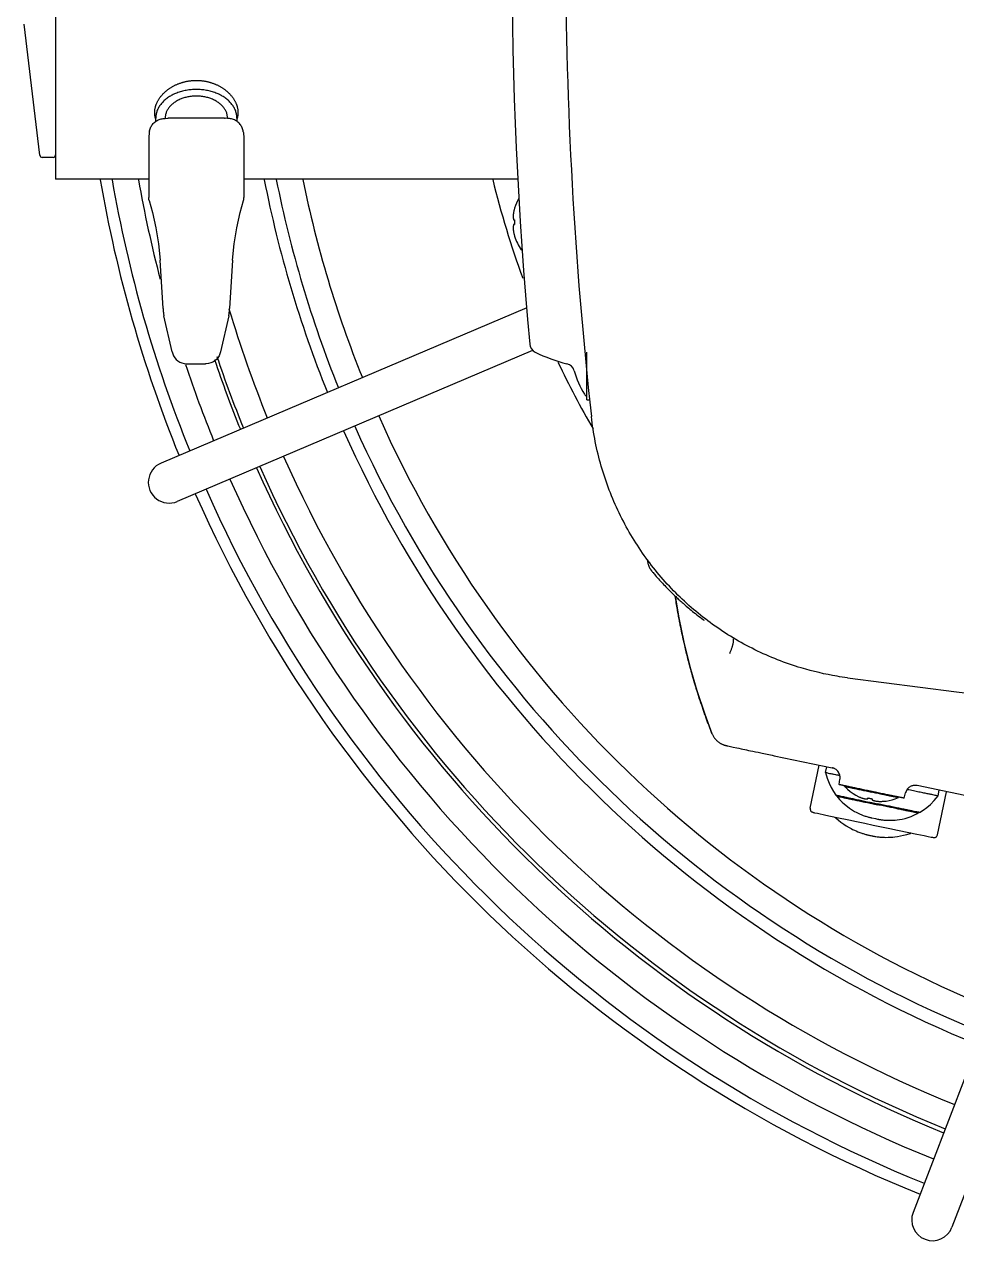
# Model space of a CAD drawing. Header units: millimetres. Extents: x -10496 to -5455, y -188 to 7293.
# Drawn here: x -6885.12 to -6870.94, y 5713.66 to 5732.15 of the extents above; entities that cross this region are included whole.
import ezdxf

# ---------------------------------------------------------------- set-up
doc = ezdxf.new("R2010")
doc.units = ezdxf.units.MM
doc.linetypes.add('HIDDEN', pattern=[9.524999999999995, 6.349999999999998, -3.174999999999998])
doc.layers.add('DEFAULT_2', color=8, linetype='HIDDEN')

# ---------------------------------------------------------------- blocks, each defined once
blk = doc.blocks.new('A$C607e6588')
at = {"color": 7, "linetype": 'Continuous'}
for p, q in [((4.392880478286305, 2.5932645844), (4.131309504486303, 1.3402306875)), ((4.399938125386306, 1.543921428899999), (4.794162331486305, 1.3925929344)), ((4.263149652686305, 1.529483041900001), (4.771764334586305, 1.334244157800001)), ((4.146833026486306, 1.371736239800001), (4.138259883686306, 1.373525898500002)), ((4.205342347886305, 1.370794605700002), (4.140514716886305, 1.3843274884)), ((4.204160505986305, 1.339804292100002), (4.206404386786303, 1.350745615800001)), ((4.206404386786303, 1.350745615800001), (4.207664982886303, 1.356942570699999)), ((4.207664982886303, 1.356942570699999), (4.208538730786305, 1.361290453400002)), ((4.208538730786305, 1.361290453400002), (4.208947285586305, 1.363366636600002)), ((4.208947285586305, 1.363366636600002), (4.209101785386306, 1.3641757133)), ((4.209101785386306, 1.3641757133), (4.209165010686306, 1.3645181618)), ((4.209165010686306, 1.3645181618), (4.209209155786304, 1.364767054200001)), ((4.131312287886306, 1.3402445782), (4.131227652586304, 1.339807021800002)), ((4.131312294786305, 1.340244613900001), (4.131310052886306, 1.340233314900001)), ((4.172647646186306, 1.342085429800001), (4.171413012486305, 1.342343161800002)), ((4.201742974186306, 1.328081268400002), (4.204160505986305, 1.339804292100002)), ((4.150257013986305, 1.320971155500001), (4.142460113886305, 1.322884998500001)), ((4.149406939586306, 1.312465260100002), (4.148450985186305, 1.311930799799999)), ((4.180987829486305, 1.277854079000001), (4.181619402386303, 1.2809173126)), ((4.181619402386303, 1.2809173126), (4.181807570986305, 1.281859674)), ((4.206139635186304, 1.269369942299999), (4.206474433686306, 1.270957395100002)), ((4.206474433686306, 1.270957395100002), (4.206796031286306, 1.272513503999999)), ((4.206796031286306, 1.272513503999999), (4.206974194986305, 1.273405790400002)), ((4.129822333486306, 1.223081300300002), (4.121910922886304, 1.224446595)), ((4.132446203286303, 1.231216912800001), (4.131783907886305, 1.232089184599999)), ((4.179107547986305, 1.219657631700002), (4.182894622086305, 1.237653291699999)), ((4.111583202486305, 1.2028762389), (4.103010326886306, 1.204665841800001)), ((4.104750688386304, 1.213003454500001), (4.104846857886304, 1.213432837599999)), ((4.104753160786306, 1.2130147648), (4.104846854286304, 1.213432838500001)), ((4.104855874686304, 1.213469079700001), (4.104847325986306, 1.213434728900001)), ((4.104947633586306, 1.2138101402), (4.104855874686304, 1.213469079700001)), ((4.147104295386306, 1.219723110300002), (4.145869670086306, 1.2199808405)), ((4.175632411786303, 1.2032319405), (4.179107547986305, 1.219657631700002)), ((4.165494720686304, 1.1799093873), (4.100667391786306, 1.193442206900002)), ((4.171714199786305, 1.185025104400001), (4.172046593586305, 1.1865207379)), ((4.172046593586305, 1.1865207379), (4.172933220686303, 1.190598709900001)), ((4.172933220686303, 1.190598709900001), (4.175632411786303, 1.2032319405)), ((4.171579417086306, 1.184433356700001), (4.171714199786305, 1.185025104400001)), ((4.083789870486306, 1.112610090800001), (4.084828402686306, 1.117575284600001)), ((4.084828402686306, 1.117575284600001), (4.085937256486304, 1.122880852800002)), ((4.079856599486305, 1.093843314699999), (4.080632076386305, 1.097538076799999)), ((4.080632076386305, 1.097538076799999), (4.081464308486304, 1.101506312800002)), ((4.082816160586304, 1.1079583906), (4.083789870486306, 1.112610090800001)), ((4.076172913486303, 1.076339801700001), (4.076696223986303, 1.078820493400002)), ((4.076696223986303, 1.078820493400002), (4.077252714686306, 1.081460971600002)), ((4.077252714686306, 1.081460971600002), (4.077843590986305, 1.084267111300001)), ((4.077843590986305, 1.084267111300001), (4.078470246486305, 1.0872456982)), ((4.078470246486305, 1.0872456982), (4.079138152086305, 1.090422938300001)), ((4.079138152086305, 1.090422938300001), (4.079856599486305, 1.093843314699999)), ((4.071924257486305, 1.056378295200002), (4.073544163786305, 1.0639287867)), ((4.073544163786305, 1.0639287867), (4.074789916686306, 1.069797472400001)), ((4.074789916686306, 1.069797472400001), (4.075447489786306, 1.0729053855)), ((4.075447489786306, 1.0729053855), (4.076172913486303, 1.076339801700001)), ((4.071344097986305, 1.053772180500001), (4.071416380986303, 1.0540851664)), ((4.071416380986303, 1.0540851664), (4.071570413986304, 1.054768456400001)), ((4.071570413986304, 1.054768456400001), (4.071924257486305, 1.056378295200002)), ((4.024235483186306, 1.0215930749), (4.052965151286305, 1.032302284500002)), ((3.952752980786304, 0.9993360697), (3.988711688986303, 1.009767849999999)), ((3.988711688986303, 1.009767849999999), (4.024235483186306, 1.0215930749)), ((3.879749609486304, 0.9827145692000023), (3.916413903586303, 0.9903136972000013)), ((3.916413903586303, 0.9903136972000013), (3.952752980786304, 0.9993360697)), ((3.847163443286306, 0.9772692810000017), (3.879749609486304, 0.9827145692000023)), ((3.817540299186305, 0.9488218452999995), (3.819136620586306, 0.9502238058000003)), ((3.819136620586306, 0.9502238058000003), (3.820988248386303, 0.9518678955000013)), ((3.820988248386303, 0.9518678955000013), (3.823082838286304, 0.9537508828000014)), ((3.823082838286304, 0.9537508828000014), (3.824591386586306, 0.9551224120000015)), ((3.824591386586306, 0.9551224120000015), (3.826178506086304, 0.9565793587000009)), ((3.826178506086304, 0.9565793587000009), (3.827840478686305, 0.9581205224000016)), ((3.827840478686305, 0.9581205224000016), (3.829573872986305, 0.9597449070999993)), ((3.829573872986305, 0.9597449070999993), (3.831375174086304, 0.9614516552999994)), ((3.831375174086304, 0.9614516552999994), (3.833239564086306, 0.9632385091000017)), ((3.833239564086306, 0.9632385091000017), (3.835163632686303, 0.9651044720000002)), ((3.835163632686303, 0.9651044720000002), (3.837143119586305, 0.967047858099999)), ((3.809005193386305, 0.941601756099999), (3.809261601786304, 0.9418071593999997)), ((3.809261601786304, 0.9418071593999997), (3.809683430386304, 0.942149131099999)), ((3.809683430386304, 0.942149131099999), (3.810160681586304, 0.9425402302000023)), ((3.810160681586304, 0.9425402302000023), (3.810917160486305, 0.9431661781000003)), ((3.810917160486305, 0.9431661781000003), (3.811838654786303, 0.9439357131000001)), ((3.811838654786303, 0.9439357131000001), (3.812942869886303, 0.9448662982999991)), ((3.812942869886303, 0.9448662982999991), (3.814239905086303, 0.9459695201000002)), ((3.814239905086303, 0.9459695201000002), (3.815748621686303, 0.9472656085000004)), ((3.815748621686303, 0.9472656085000004), (3.817540299186305, 0.9488218452999995)), ((3.552608576786305, 0.8442500000000024), (3.481184559686305, 0.8442500000000024)), ((3.552608576786305, 0.8442500000000024), (3.552608576786305, 0.8495254938999999)), ((3.414507479186305, 0.7541733659000016), (3.647525964086306, 0.205216217100002)), ((3.478733584286307, 0.7628226859000016), (3.705057517386305, 0.2296369126000002)), ((3.221608576786306, 0.7409063889999992), (3.221608576786306, 0.3294763642000014)), ((3.327483576786303, 0.7458930002000024), (3.326338491186306, 0.7472102704000001)), ((3.160361988586306, 0.3294763642000014), (3.249191096486303, 0.3294763642000014)), ((3.342733543586306, 0.3127078067000006), (3.415578145786306, 0.3081647230000009)), ((3.130210722286304, 0.3051250000000003), (3.129976831186305, 0.3051250000000003)), ((3.129976831186305, 0.3003196830999997), (3.130013762286303, 0.3016532438000006)), ((3.129976831186305, 0.3003196830999997), (3.129976831186305, 0.2161803167999992)), ((3.130290611086306, 0.3065372480999997), (3.130014086986304, 0.301648945700002)), ((3.130292939186305, 0.3065784027000014), (3.130254268486304, 0.3052241287999991)), ((3.423829618986304, 0.3073753638000021), (3.422737826786303, 0.3075229845000003)), ((3.426707181486304, 0.3068516143999993), (3.480574468086306, 0.2946179481999991)), ((3.498675339086304, 0.2445546997000001), (3.498675339086304, 0.2719453002000023)), ((3.480574468086306, 0.2218820516999997), (3.426707181486304, 0.2096483854999995)), ((3.130013800586305, 0.2148465907000023), (3.129976831186305, 0.2161803167999992)), ((3.130210722286304, 0.2113750000000003), (3.129976831186305, 0.2113750000000003)), ((3.130290611086306, 0.2099627517999991), (3.130014086286305, 0.2148510654000013)), ((3.130292939186305, 0.209921597200001), (3.130254268486304, 0.2112758710999998)), ((3.415578145786306, 0.2083352769000015), (3.342733543586306, 0.2037921933)), ((3.160361988786306, 0.1870236357999993), (3.249191096686303, 0.1870236357999993)), ((3.221608576786306, 0.1870236357999993), (3.221608576786306, 0.0470000000000006)), ((2.537858576786306, 0.0470000000000006), (3.221608576786306, 0.0470000000000006)), ((3.188858576786306, 0.04325000000000045), (3.188858576786306, 0.02697400730000155)), ((3.185549336486304, 0.02325000000000088), (2.989108576786304, 0))]:
    blk.add_line(p, q, dxfattribs=at)
for points in [[(4.171684942686305, 1.343818413200001), (4.168356627686304, 1.349206069499999), (4.164364295786307, 1.354723120300001), (4.159581363786305, 1.360341392000002), (4.153829439586303, 1.366026873199999), (4.146833304986306, 1.371736111899999)], [(4.209209155786304, 1.364767054200001), (4.209226590486306, 1.364869808200002), (4.209242099286303, 1.364964999400001), (4.209256520986305, 1.365058528500001), (4.209270791286304, 1.3651586489), (4.209285850386305, 1.365277935800002), (4.209301869986305, 1.365434041), (4.209317304886305, 1.365666730600001), (4.209321576686303, 1.3659747365), (4.209298454286305, 1.3663815984), (4.209210515286305, 1.3669470631), (4.209052006686306, 1.3675184471), (4.208833279486306, 1.368054064799999), (4.208558437886303, 1.368554068400002), (4.208075830886305, 1.3692016163), (4.207218488986303, 1.3699747828), (4.206224508886304, 1.370523456299999), (4.205342348186306, 1.3707946056)], [(4.131227393186304, 1.339805524999999), (4.131223375286304, 1.339781970499999), (4.131215465886307, 1.339734090100002), (4.131203761786306, 1.3396603023), (4.131188693486305, 1.339560375000001), (4.131172205586306, 1.339444285399999), (4.131153122786305, 1.339299841599999), (4.131131244886305, 1.339117827700001), (4.131106246686304, 1.338880529600001), (4.131083755886305, 1.338625723900002), (4.131063410186304, 1.338333151700002), (4.131045605486303, 1.337952182800002), (4.131037390486306, 1.337548806200001), (4.131043666286306, 1.337001475099999), (4.131072191886304, 1.336421706199999), (4.131124778786305, 1.335828572900002), (4.131234823686306, 1.335021347000001), (4.131359019986306, 1.3343583262), (4.131583842286304, 1.333436861900001), (4.131917417486306, 1.3323871192), (4.132306520386305, 1.331411350100002), (4.132947932486303, 1.330124587500002), (4.133613714786303, 1.3290451359), (4.134424121386306, 1.327957125899999), (4.135268036386304, 1.327009825499999), (4.136323514986305, 1.326021549300002), (4.137622022086305, 1.325034597000002), (4.138820754186305, 1.324301846499999), (4.140182295086305, 1.323641867700001), (4.141637456686304, 1.323111926399999), (4.142460113886305, 1.322884998500001)], [(4.181807570986305, 1.281859674), (4.181911555886305, 1.282398927599999), (4.182034282586304, 1.283057959699999), (4.182162001586306, 1.283773927000002), (4.182307029586305, 1.284630335700001), (4.182410947186305, 1.285277016000002), (4.182559913686305, 1.2862614165), (4.182776086486303, 1.287843371200001), (4.182914825286304, 1.288988763799999), (4.183050336986305, 1.290249276699999), (4.183197778386305, 1.2918642102), (4.183304232486304, 1.293299256099999), (4.183418523786305, 1.2953992986), (4.183473584186306, 1.297038626199999), (4.183500001586303, 1.2989367329), (4.183471619286305, 1.301520553700001), (4.183336633786304, 1.304669000100002), (4.183123806786305, 1.307466162000001), (4.182799010586304, 1.3104553975), (4.182261982386304, 1.314119900400001), (4.181594988586305, 1.317662172200002), (4.180526283686305, 1.3221862975), (4.179204502386305, 1.326714497699999), (4.177534621586304, 1.331462589600001), (4.175398934986305, 1.336558635300001), (4.172648127086305, 1.342084990900002)], [(4.190573244986304, 1.274330273300002), (4.193202624586306, 1.286938237800001), (4.195776971186305, 1.299306641000001), (4.198157049186303, 1.310765203599999), (4.201742974186306, 1.328081268400002)], [(4.206974194986305, 1.273405790400002), (4.207081023686303, 1.2739590634), (4.207194937486303, 1.274566382100002), (4.207319405886306, 1.275252583300002), (4.207458171286305, 1.276048687500001), (4.207579710686304, 1.276776289499999), (4.207690767786303, 1.2774691513), (4.207849541586306, 1.278513334199999), (4.208092835786303, 1.280265358499999), (4.208252772986306, 1.2815487851), (4.208412402986305, 1.2829744848), (4.208555229186306, 1.284423020600002), (4.208734491886304, 1.2866160425), (4.208861447686306, 1.288656254799999), (4.208964876186304, 1.2911559442), (4.209010709886304, 1.293607489999999), (4.208983378286305, 1.297002255900001), (4.208873282586303, 1.299965088800001), (4.208611358886305, 1.303795838900001), (4.208302927586306, 1.306870851900001), (4.207782350686305, 1.310786478600001), (4.206952775786306, 1.315551537499999), (4.205984336686306, 1.319981283699999), (4.204720201386305, 1.324760378100002), (4.203037137086305, 1.330074768500001), (4.202466406586304, 1.331585915200002)], [(4.154901526186304, 1.290494395500001), (4.154496669486306, 1.294051226300002), (4.153792095186304, 1.298229064800001), (4.152758303086305, 1.302690743599999), (4.151325704086304, 1.307435209400001), (4.149407608586305, 1.312464908799999)], [(4.147104911786304, 1.2197233202), (4.152119191386305, 1.223942161700002), (4.156104110686304, 1.227780122800002), (4.159225197786306, 1.231144224499999), (4.162915546786305, 1.235613348699999), (4.165423542086305, 1.239020590199999), (4.168276381286304, 1.2433541471), (4.170068567486304, 1.246386440000002), (4.171293855686304, 1.248629140200002), (4.172828103986305, 1.2516728652), (4.173840243286303, 1.253853223500002), (4.175279613186305, 1.257250518100001), (4.176161155386303, 1.259546512700002), (4.176712327486303, 1.261085790900001), (4.177089795086303, 1.262194084499999), (4.177384818386304, 1.26309491), (4.177882919986306, 1.264694213400002), (4.178301963486305, 1.266128064), (4.178692454386304, 1.2675508781), (4.178905787186306, 1.268369308600001), (4.179121205586306, 1.269229425300001), (4.179320008086304, 1.270056690200001), (4.179495843086304, 1.270817986699999), (4.179634437586305, 1.2714387302), (4.179749219286304, 1.271965552000001), (4.179866841786303, 1.272513833400001), (4.180987829486305, 1.277854079000001)], [(4.178545915186305, 1.216997748099999), (4.179735355486304, 1.218218790800002), (4.183271306986306, 1.222263566400002), (4.186184716786304, 1.225922819499999), (4.189381592786305, 1.2303439973), (4.191715439086305, 1.233893335600001), (4.194230416186304, 1.238090414000002), (4.195880075386306, 1.241097394300002), (4.197045444586305, 1.243366697500001), (4.198474773786305, 1.246343521500002), (4.199486766286306, 1.248602264200002), (4.200728012086305, 1.2515782744), (4.201714790286303, 1.254138763700002), (4.202351283486305, 1.255900325399999), (4.202795005686305, 1.257187655300001), (4.203123217786306, 1.258174944300002), (4.203447950286304, 1.2591840495), (4.203902208886305, 1.2606554336), (4.204209161886304, 1.261693704100001), (4.204672560686305, 1.263338069500001), (4.204950525786305, 1.264374755200002), (4.205130257486307, 1.265067682400002), (4.205273778786303, 1.265634859600002), (4.205489549286305, 1.266512613900002), (4.205646573886305, 1.267171874700001), (4.205795695386303, 1.2678153106), (4.205927081886305, 1.268397234800002), (4.206139635186304, 1.269369942299999)], [(4.182894622086305, 1.237653291699999), (4.185350439986305, 1.249359193300002), (4.187938836386305, 1.261722500000001), (4.190573244986304, 1.274330273300002)], [(4.132446956886305, 1.2312169671), (4.136737574486304, 1.2356366765), (4.140361491686306, 1.2400361497), (4.143323311286306, 1.244233254699999), (4.145734844286306, 1.248190013200002), (4.146271782886306, 1.249154658600002)], [(4.121910922886304, 1.224446595), (4.121111600086305, 1.224562469400002), (4.119437525686305, 1.224664879999999), (4.117718176486306, 1.2245749394), (4.115942544386304, 1.224270548500002), (4.114231642886306, 1.223761094500002), (4.112581978186306, 1.223046213300002), (4.111055836186306, 1.222156494700002), (4.109778885186305, 1.221206085600002), (4.108685139986306, 1.220202513700002), (4.107934069486305, 1.219382894300001), (4.107283510986306, 1.218561336400001), (4.106703825186305, 1.217715080200001), (4.106283647886304, 1.2170126145), (4.105912710186306, 1.216309040900001), (4.105636949486303, 1.215718453000001), (4.105409252986306, 1.2151726741), (4.105233978986305, 1.214705073699999), (4.105113632286304, 1.214352789900001), (4.105012381386306, 1.214031095599999), (4.104947633586306, 1.2138101402)], [(4.085937256486304, 1.122880852800002), (4.086519618786305, 1.1256689786), (4.104753714086304, 1.213017392499999)], [(4.111583508786303, 1.202876244600002), (4.120264597586306, 1.205304762600001), (4.127811431386306, 1.2082130187), (4.134448021486303, 1.211450051700002), (4.140320583486304, 1.214912377499999), (4.145528678386306, 1.218520005800002)], [(4.165494720286304, 1.179909387400002), (4.165741238286305, 1.179864340800002), (4.166944749386303, 1.179822227100001), (4.168017394586304, 1.1800343791), (4.169025209486303, 1.180478576500001), (4.170014244186305, 1.1812303922), (4.170551366786306, 1.181849812599999), (4.170975717486304, 1.182539488300002), (4.171193479086305, 1.183029856099999), (4.171294853086305, 1.183319925700001), (4.171347887486306, 1.183496097199999), (4.171384835586306, 1.183630333900002), (4.171417159686303, 1.183754788800002), (4.171450058186306, 1.183886663599999), (4.171486544486307, 1.184037307800001), (4.171579417086306, 1.184433356700001)], [(4.081464308486304, 1.101506312800002), (4.081901229886306, 1.103590826800001), (4.082816160586304, 1.1079583906)], [(4.052965127386305, 1.032302284900002), (4.053959884886304, 1.032711996900002), (4.054937028686304, 1.033156024), (4.055879633986304, 1.033625336100002), (4.056788087386305, 1.034117775400002), (4.057662860786305, 1.034631329300002), (4.058504497886304, 1.035164127600002), (4.059313601086306, 1.035714437199999), (4.060090787186304, 1.036280633600001), (4.060836677086304, 1.036861186900001), (4.061551926486306, 1.0374546828), (4.062237219986304, 1.038059819299999), (4.062893263286306, 1.038675402700001), (4.063520775886303, 1.039300343099999), (4.064120484686306, 1.0399336497), (4.064693117686303, 1.040574425399999), (4.065239378586305, 1.0412218375), (4.065759705886304, 1.041874800400002), (4.066254452286305, 1.042532123899999), (4.066724020486305, 1.043192667300001), (4.067168858786303, 1.043855342000001), (4.067589456286306, 1.0445191116), (4.067986336886303, 1.045182990299999), (4.068360049586303, 1.0458460326), (4.068711152086305, 1.0465073055), (4.069040190286305, 1.047165840400002), (4.069347958286304, 1.0478211864), (4.069633798786306, 1.048469589700002), (4.069896970586306, 1.0491062784), (4.070137376386306, 1.0497271365), (4.070355189886303, 1.0503279912), (4.070549895686305, 1.050901767799999), (4.070717626686303, 1.051428985600001), (4.070852941186306, 1.051880414300001), (4.070957651386305, 1.0522481639), (4.071041408486305, 1.0525552806), (4.071111757986305, 1.052822903500001), (4.071171369086304, 1.053056948400002), (4.071222269886306, 1.053262160100001), (4.071266598986305, 1.0534448119), (4.071344097986305, 1.053772180500001)], [(3.837143119586305, 0.967047858099999), (3.838152514086303, 0.9680481829000023), (3.839174830186305, 0.9690678247999998), (3.840210429586303, 0.9701074702000021), (3.841259780886304, 0.9711679157000006), (3.842323419686306, 0.9722500332999999), (3.843402046986306, 0.9733548883000012), (3.844496550386303, 0.9744838225000017), (3.845607777386306, 0.9756381777000023), (3.846736636786304, 0.9768193779000001), (3.847884100486304, 0.9780289364000012), (3.849051145386305, 0.9792683999000005), (3.850238276886305, 0.980538868), (3.851445786486305, 0.9818412645000016), (3.852674020186306, 0.9831766205000001), (3.853923701686305, 0.9845464355000004), (3.855198478986306, 0.9859555214999993), (3.856503302486306, 0.987410284900001), (3.857843222386304, 0.9889174722999989), (3.859223224186305, 0.9904840402000019), (3.860645342586306, 0.9921138597000017), (3.862108507286305, 0.9938073666000022), (3.863611048786304, 0.9955642094000012), (3.865151247186304, 0.9973840126999995), (3.866727426786305, 0.9992665653999993), (3.868338037886303, 1.001211935299999), (3.869983586386304, 1.003222645000001), (3.871666614086305, 1.005303762600001), (3.873389647986304, 1.007460657900001), (3.875155092586304, 1.009698911200001), (3.876965372186305, 1.0120244244), (3.878822614186305, 1.014443026600002), (3.880728732286304, 1.016960702600002), (3.882685454586305, 1.019583641899999), (3.883298944586304, 1.020414191100002)], [(3.792548330386303, 0.9354094657000012), (3.792872356886306, 0.9354227866000002), (3.793800627686306, 0.935482179000001), (3.794704752086304, 0.9355704490000001), (3.795585694186304, 0.9356856119000021), (3.796444437086304, 0.9358259235999995), (3.797281234186304, 0.9359897052000008), (3.798095935986304, 0.9361752890000012), (3.798888479086305, 0.9363810779000019), (3.799658877286305, 0.9366055455000009), (3.800407195686304, 0.9368472306000015), (3.801133506586304, 0.9371047206000007), (3.801837806386306, 0.9373766114999995), (3.802519571086304, 0.9376612960000017), (3.803178179386304, 0.9379570717999997), (3.803813413586305, 0.938262368700002), (3.804425241886303, 0.9385756905000022), (3.805013054186304, 0.938895211400002), (3.805573913286306, 0.9392176453999994), (3.806102047486306, 0.9395375663000003), (3.806585795786305, 0.9398450077000007), (3.807012063086304, 0.9401277404000012), (3.807377048986304, 0.9403788918000018), (3.807685976186306, 0.9405981441999991), (3.807950976086303, 0.9407911481999989), (3.808181981786305, 0.9409630922000005), (3.808384495286305, 0.9411166040999994), (3.808566999986304, 0.9412570854000002), (3.808730649886304, 0.9413846821000007), (3.809005193386305, 0.941601756099999)], [(3.342733543286304, 0.312707801400002), (3.318358020886304, 0.3150035729000003), (3.294403688186303, 0.3188138633000008), (3.271322798186304, 0.324033655400001), (3.253680161086304, 0.3291320219999996)], [(3.422737826786303, 0.3075229845000003), (3.421551798686306, 0.3076628025000012), (3.420237728086306, 0.3077985542000015), (3.418778701086303, 0.3079305629000011), (3.417171381786304, 0.308056969199999), (3.415578146586306, 0.3081647228000008)], [(3.426707298586305, 0.3068515872000006), (3.425880542786306, 0.3070272606000017), (3.424863293986306, 0.3072135769000006), (3.423829618986304, 0.3073753638000021)], [(3.480574468086306, 0.2946179481999991), (3.483704505786307, 0.2936712730999993), (3.486659505786303, 0.2923010364000014), (3.489416674186305, 0.2905142269000009), (3.491909864586304, 0.2883411204000019), (3.494085896086304, 0.2858141903000018), (3.495891463486306, 0.2829770840000023), (3.497276541686304, 0.2798880608000012), (3.498203413886305, 0.2766059663), (3.498640886586305, 0.2732105496999999), (3.498675338186306, 0.2719453002000023)], [(3.480574468086306, 0.2218820516999997), (3.483704505786307, 0.2228287267999995), (3.486659505786303, 0.224198963500001), (3.489416674186305, 0.2259857730000014), (3.491909864586304, 0.2281588795000005), (3.494085896086304, 0.2306858096000006), (3.495891463486306, 0.2335229159000001), (3.497276541686304, 0.2366119391000012), (3.498203413886305, 0.2398940336000024), (3.498640886586305, 0.2432894501999989), (3.498675338186306, 0.2445546997000001)], [(3.253680161286304, 0.1873679778999993), (3.271354829586304, 0.1924746988999999), (3.294436398586306, 0.1976924292), (3.318390970486305, 0.201500590000002), (3.342733543286304, 0.2037921985000004)], [(3.415578146486304, 0.2083352771000015), (3.417185229286304, 0.2084440418), (3.418793292186304, 0.2085706714000004), (3.420252668486306, 0.2087028926999999), (3.421566844286303, 0.2088388592000001), (3.422752953586304, 0.2089789248000002)], [(3.422752953586304, 0.2089789248000002), (3.423845029486305, 0.2091268759000009), (3.424879428286303, 0.2092891510000001), (3.425898062186306, 0.209476221900001), (3.426707296486306, 0.2096484122)]]:
    blk.add_lwpolyline(points, dxfattribs=at)
for centre, radius, start, end in [((-18.37928012371369, 4.1664688346), 22.54025, 352.5288924812, 1.485183776199917), ((2.879733576786304, 2.094000000000001), 1.7105, 294.0491090867, 337.9535944823999), ((2.879733576786304, 2.094000000000001), 1.7495, 294.0244416366999, 337.9975269431999), ((2.880033558286303, 2.096250000000001), 1.7695, 293.9735941876999, 337.9165805426), ((2.879733576786304, 2.094000000000001), 1.8655, 293.9624888249, 338.0368364005), ((4.782963332986306, 1.3634185461), 0.03125, 249, 68.99999999999999), ((2.879733576786304, 2.094000000000001), 1.9045, 293.9420694033, 338.0565434700999), ((2.880033558286303, 2.096250000000001), 1.9113851746, 293.9011257367999, 337.9970721067), ((2.879733576786304, 2.094000000000001), 1.953, 293.9193525185, 338.079952973), ((2.879733576786304, 2.094000000000001), 1.992, 293.9004600071, 338.0979502458999), ((2.879733576786304, 2.094000000000001), 2.0095, 293.8928810418, 338.1073023607), ((2.879911980086305, 7.134249996800001), 6.3215, 263.6588545037999, 276.3370894449), ((2.879733576786304, 2.094000000000001), 1.43225, 295.490188183, 300.019321127), ((3.470796635386304, 0.9600716083000016), 0.14, 285.7892069050999, 301.5436386692), ((3.540113726486304, 0.8471496510000023), 0.0075000028, 301.5431922973, 337.2522707517999), ((3.512971977886306, 0.8109198717999995), 0.015, 105.7892069051, 165.785172645), ((3.256085791586305, 0.8759928099000014), 0.25, 334.1752138994, 345.785172645), ((3.467616447486304, 0.7736219849000001), 0.015, 275.2334886505, 334.1752138994), ((2.879733576786304, 7.191754013000001), 6.46, 264.7664714947, 275.2335285053), ((2.879733576786304, 2.094000000000001), 1.43225, 283.8259588765, 290.0218647227999), ((3.285983576786304, 0.8056333848000001), 0.0727403846, 240.6441538409001, 253.1055548411999), ((3.285983576786304, 0.8056333848000001), 0.0727403846, 286.8944451588001, 304.7866442938), ((2.879733576786304, 2.094000000000001), 1.7105, 281.5337008110999, 291.9536337805), ((2.879733576786304, 2.094000000000001), 1.7495, 281.2757256255999, 291.9761532108), ((2.880033558286303, 2.096250000000001), 1.7695, 281.1583496545, 291.9461454829), ((2.879733576786304, 2.094000000000001), 1.8655, 286.7023074782001, 292.0371338168001), ((2.879733576786304, 2.094000000000001), 1.9045, 288.6033066454, 292.0580282738), ((2.880033558286303, 2.096250000000001), 1.9113851746, 288.6793280375, 292.0241777877), ((2.879733576786304, 2.094000000000001), 1.953, 288.5040158703, 292.0802599912001), ((2.879733576786304, 2.094000000000001), 1.992, 279.9027155962, 292.0996197707), ((2.879733576786304, 2.094000000000001), 2.0095, 279.8152449928, 292.1072120742), ((3.676291740686306, 0.217426564900002), 0.03125, 203, 23.00000000000006), ((2.879733576786304, 2.094000000000001), 1.953, 280.1032895095, 284.5854048564), ((3.185108576786305, 0.04325000000000045), 0.00375, 0, 90), ((3.185108576786305, 0.02697400730000155), 0.00375, 276.7499148359001, 0)]:
    blk.add_arc(centre, radius, start, end, dxfattribs=at)
for points, start_tangent, end_tangent in [([(4.146823091786306, 1.3715691799), (4.146566171686306, 1.3702407661), (4.146045249886306, 1.367603954700002), (4.145258796486306, 1.3637008004), (4.144219214186304, 1.358592858200002), (4.142942897786305, 1.352360683500002), (4.141449975786305, 1.345102561299999), (4.139763992286305, 1.3369329567), (4.137911536186305, 1.327980709000002), (4.137344808886304, 1.325245579800001)], (0.0450126702, -0.0027539718), (-0.0095950541, -0.0462875224)), ([(4.171418119786306, 1.3423421685), (4.171205336186304, 1.341281093900001), (4.170577317986304, 1.338157327699999), (4.169705603786305, 1.333873450000002), (4.168607939286304, 1.328516668199999), (4.167306669586306, 1.322196031000001), (4.165828284986304, 1.315040208300001), (4.164202881086304, 1.307194872), (4.162463546386306, 1.2988197305), (4.160645688686305, 1.290085277700001), (4.158786314386305, 1.281169321700002)], (-0.0121063573, -0.0622481104), (-0.0127910144, -0.0612742861)), ([(4.172647936686303, 1.342084919200001), (4.172542572986305, 1.341462703800001), (4.172179743286303, 1.339607172600001), (4.171566444186304, 1.336556619700001), (4.170715160786305, 1.3323731453), (4.169643222786306, 1.3271419131), (4.168372451686306, 1.3209694158), (4.166928716686304, 1.313981307700001), (4.165341408186304, 1.306319846499999), (4.163642839086304, 1.298140997499999), (4.161867587486306, 1.289611258299999), (4.160051792186305, 1.280904270099999)], (0.0017184913, -0.0045658166), (-0.0127620298, -0.0611354375)), ([(4.171684753786305, 1.343818338800002), (4.171576873886305, 1.3431811578), (4.171418119786306, 1.3423421685)], (3.79554e-05, -9.63549e-05), (-0.0002625479, -0.0013499613)), ([(4.150257013286303, 1.3209711664), (4.150233640186304, 1.3208039947), (4.150140723186304, 1.320303621400001), (4.149978805686306, 1.3194734645), (4.149748993786304, 1.318319194899999), (4.149452857286306, 1.316848697400001), (4.149092419186303, 1.315072017000002), (4.148670141486306, 1.313001290199999), (4.148594497486304, 1.312631587400002)], (0.0084870733, -1.46894e-05), (-0.0017049606, -0.0083327204)), ([(4.148451087286304, 1.311930778899999), (4.148188908786306, 1.310650662300002), (4.147652008586306, 1.308036190300001), (4.147063108286304, 1.305175733700001), (4.146426230686306, 1.302088832500001), (4.145745726386306, 1.298796573099999), (4.145026243786305, 1.295321445300001), (4.144272697886304, 1.291687187400001), (4.143490235986306, 1.287918625300001), (4.142684203186306, 1.284041502000001), (4.141860105386304, 1.280082302300002), (4.141023572186306, 1.276068071400001), (4.140526459486306, 1.2736847796)], (-0.0078315525, -0.03826370069999999), (-0.0079778553, -0.0382350931)), ([(4.140814968786305, 1.271864383700002), (4.142471560886303, 1.279789340800001), (4.144068790186306, 1.287408848800002), (4.145545275986304, 1.294430094300001), (4.146844277986304, 1.300583254700001), (4.147915875986303, 1.305631867599999), (4.148718889286304, 1.309381917500001), (4.149222458486303, 1.311689292200001), (4.149407231686304, 1.312465320600001), (4.149266108186303, 1.311680180300002), (4.148804511286304, 1.309364043800002), (4.148040179786303, 1.3056059189), (4.147002486686304, 1.300550228300001), (4.145731309786306, 1.294391259400001), (4.144275499786303, 1.287365697800002), (4.142691002686306, 1.279743531899999), (4.141038709686306, 1.271817677400001)], (0.0169609957, 0.0812495898), (-0.0169609957, -0.0812495898)), ([(4.148594497486304, 1.312631587400002), (4.148451087286304, 1.311930778899999)], (-0.0001434106, -0.0007008963), (-0.0001434216, -0.0007007346)), ([(4.145874503086304, 1.219979761699999), (4.146108657086305, 1.221057549400001), (4.146784811986304, 1.224181315700001), (4.147701617786304, 1.228465193400002), (4.148840410886304, 1.233821975200001), (4.150178008786305, 1.2401426124), (4.151687181886306, 1.247298435099999), (4.153337207686306, 1.2551437714), (4.155094496486306, 1.263518912800002), (4.156923274886307, 1.272253365699999), (4.158771264086305, 1.281097225300002)], (0.0139014152, 0.0622785094), (0.0127916357, 0.0612762955)), ([(4.147104953286306, 1.219723270900001), (4.147259412586305, 1.220345836300002), (4.147671267586304, 1.222201367500002), (4.148331575086306, 1.225251920400002), (4.149226893286304, 1.229435394799999), (4.150338995886305, 1.234666626999999), (4.151645243886303, 1.240839124299999), (4.153119045686307, 1.247827232400002), (4.154730398986306, 1.2554886936), (4.156446501286304, 1.2636675426), (4.158232417786305, 1.2721972818), (4.160051792186305, 1.280904270099999)], (0.0032435527, 0.0027374715), (0.0127765901, 0.0612051872)), ([(4.154441860086305, 1.277228592), (4.154704492386305, 1.2790609055), (4.154901686386303, 1.280866104000001), (4.155036199586306, 1.282650105600002), (4.155109881386306, 1.284421754500002)], (0.001145406, 0.007137906400000001), (0.0001779337, 0.0072270327)), ([(4.154836570486303, 1.2904535642), (4.154896052986306, 1.290489643600001), (4.154896027386304, 1.290489872400002)], (6.21397e-05, 3.60707e-05), (-4.5126e-06, 5.3667e-06)), ([(4.155109881386306, 1.284421754500002), (4.155075777486307, 1.2863844271), (4.154985755186306, 1.288400403600001), (4.154836570486303, 1.2904535642)], (-2.37884e-05, 0.0060394809), (-0.0005225408, 0.0060168802)), ([(4.158771264086305, 1.281097225300002), (4.158786314386305, 1.281169321700002)], (1.50504e-05, 7.20964e-05), (1.50501e-05, 7.20964e-05)), ([(4.139822269386304, 1.270311442500002), (4.139336102786306, 1.267984389800002), (4.138496693586305, 1.263970158900001), (4.137667824486304, 1.260010959200002), (4.136855157486306, 1.256133835900002), (4.136064243786304, 1.252365273799999), (4.135300486186306, 1.248731016000001), (4.134569102086306, 1.245255888100001), (4.133875087286306, 1.241963628800001), (4.133223182886304, 1.238876727499999), (4.132617841886304, 1.236016271), (4.132063199486304, 1.233401798999999), (4.131784007986305, 1.2320891633)], (-0.0079851057, -0.0382335328), (-0.0081305926, -0.0382019808)), ([(4.140814968786305, 1.271864383700002), (4.139162675886304, 1.263938529099999), (4.137578178786306, 1.256316363300002), (4.136122368786303, 1.249290801699999), (4.134851191886305, 1.243131832700001), (4.133813498786306, 1.238076142100002), (4.133049167286305, 1.234318017300001), (4.132587570386306, 1.232001880800002), (4.132446446786304, 1.231216740499999), (4.132631219986305, 1.231992768800001), (4.133134789186304, 1.234300143500001), (4.133937802486304, 1.238050193500001), (4.135009400586306, 1.243098806399999), (4.136308402486303, 1.249251966799999), (4.137784888386303, 1.256273212300002), (4.139382117686306, 1.263892720299999), (4.141038709686306, 1.271817677400001)], (-0.0169609957, -0.0812495898), (0.0169609957, 0.0812495898)), ([(4.140526459486306, 1.2736847796), (4.140180317886305, 1.272026230600002), (4.139822269386304, 1.270311442500002)], (-0.0007038698, -0.0033734039), (-0.0007045103, -0.0033732702)), ([(4.140656134186305, 1.269985552200001), (4.141038709686306, 1.271817677400001)], (0.0003826769, 0.0018320491), (0.00038248, 0.0018322238)), ([(4.141422228786304, 1.273655438600002), (4.141038709686306, 1.271817677400001)], (-0.000383395, -0.001837732), (-0.0003836468, -0.0018378136)), ([(4.148892216286306, 1.254636784900001), (4.149533663386304, 1.256290474100002), (4.150124338286304, 1.257980051899999), (4.150665590486305, 1.259712766300002), (4.151157750486306, 1.2614964638)], (0.0027282425, 0.0066946512), (0.0018059121, 0.0070000246)), ([(4.149897170286305, 1.266553185900001), (4.150284348586304, 1.268172652800001), (4.150643264886305, 1.269812709500002)], (0.0008086634, 0.003244726199999999), (0.0006833311, 0.0032734146)), ([(4.150100398286305, 1.266481701), (4.149897170286305, 1.266553185900001)], (-0.0002032511, 7.141940000000002e-05), (-0.0002032049, 7.15506e-05)), ([(4.151309537886306, 1.266059331000001), (4.150900945086306, 1.2662015131), (4.150430110786306, 1.266366036000001), (4.150100398286305, 1.266481701)], (-0.0012098836, 0.0004202356), (-0.0012083592, 0.0004245996)), ([(4.150643264886305, 1.269812709500002), (4.150865066486304, 1.2709105084), (4.151071752086306, 1.272005788400001), (4.151263516786305, 1.273098503)], (0.0006833368999999999, 0.0032734426), (0.0005569933, 0.003297292)), ([(4.151157750486306, 1.2614964638), (4.151279512986306, 1.2626177428), (4.151343720386304, 1.2637500274), (4.151353120786304, 1.264895566900002), (4.151309537886306, 1.266059331000001)], (0.0006154696, 0.0045305179), (-0.0002710296, 0.0045640923)), ([(4.151263516786305, 1.273098503), (4.151478072186304, 1.273082734399999)], (0.0002145605, -1.56992e-05), (0.0002145504, -1.58375e-05)), ([(4.151478072186304, 1.273082734399999), (4.151833930386303, 1.2730562775), (4.152330473386304, 1.2730187439), (4.152755506486304, 1.2729860681)], (0.0012776111, -9.430970000000002e-05), (0.0012772622, -9.89213e-05)), ([(4.152755506486304, 1.2729860681), (4.153261267786306, 1.274035713500002), (4.153711134686304, 1.275089882700001), (4.154105063386304, 1.276152826400001), (4.154441860086305, 1.277228592)], (0.0020743491, 0.0040744904), (0.0012484539, 0.0043983814)), ([(4.146228587386304, 1.249218066499999), (4.147199110886305, 1.2510644752), (4.148087372886305, 1.252876205900002), (4.148892216286306, 1.254636784900001)], (0.0028860713, 0.0053053261), (0.0024380142, 0.005525575)), ([(4.146262584386303, 1.249162316500001), (4.146262651286303, 1.249162459200001), (4.146228587386304, 1.249218066499999)], (4.8741e-06, 5.7708e-06), (-3.93284e-05, 5.3572e-05)), ([(3.969615677486306, 1.235645310999999), (3.967311360586304, 1.220188011400001)], (-0.0020314505, -0.015490757), (-0.0025764738, -0.0154201577)), ([(4.111593543786306, 1.203043274200002), (4.111633352586306, 1.203042828299999), (4.111940987186305, 1.2043717126), (4.112520934786303, 1.207008523999999), (4.113364049186305, 1.2109116783), (4.114457033986305, 1.216019620400001), (4.115782652086306, 1.222251795200002), (4.116217757086304, 1.224318712900001)], (0.0207859789, -0.0012487941), (0.0045116409, 0.0213395675)), ([(4.131635072486304, 1.231389501199999), (4.131563044386304, 1.231051171000001), (4.131120793186305, 1.228980444299999), (4.130739466886304, 1.2272037639), (4.130421670286303, 1.225733266399999), (4.130169574386304, 1.224578996800002), (4.129984901186305, 1.223748839900001), (4.129868912086305, 1.223248466499999), (4.129822399586306, 1.223081294700002)], (-0.0017709533, -0.0083185942), (-0.0085039568, 0)), ([(4.131784007986305, 1.2320891633), (4.131635072486304, 1.231389501199999)], (-0.0001489015, -0.0006996209999999999), (-0.000148963, -0.0006997150000000001)), ([(3.967311360586304, 1.220188011400001), (3.954881116386304, 1.1664793088), (3.927467308286303, 1.0966014708), (3.889451723686303, 1.0333774142), (3.842192091186305, 0.9779903772999994), (3.786174400386304, 0.9308101378000018), (3.722345065486305, 0.8930650401999998), (3.652243671186305, 0.8661911997000011), (3.577664684686304, 0.8513761787999989)], (-0.09486450339999998, -0.5677626462), (-0.571730679, -0.0634942924)), ([(4.145528720386306, 1.218519953200001), (4.145686917586303, 1.219157485500002), (4.145874503086304, 1.219979761699999)], (6.94855e-05, 5.54786e-05), (0.0003008837, 0.0013479627)), ([(3.910982813486306, 1.064649488000001), (3.910992875686304, 1.0646439012), (3.911005106086304, 1.0646423106), (3.911019182086307, 1.064644040899999)], (3.12487e-05, -2.16652e-05), (3.70873e-05, 8.3898e-06)), ([(3.933343535986303, 1.0590014876), (3.931269157986303, 1.059885256600001), (3.929226842686305, 1.060709530800001), (3.927227891186305, 1.061469323200001), (3.925283499786303, 1.062160279500002), (3.923404594586305, 1.062778500700002), (3.921601740786304, 1.0633205084), (3.919885079286306, 1.063783255499999), (3.918264268186306, 1.064164141700001), (3.916748428386306, 1.0644610272), (3.915346091386304, 1.064672244200001), (3.914065151486305, 1.0647966065), (3.912912820486305, 1.064833415700001), (3.911895587586304, 1.064782465100002), (3.911019182086307, 1.064644040899999)], (-0.0213196332, 0.009328266), (-0.0226975569, -0.0051346095)), ([(4.026821175786306, 1.0225143756), (4.020111748586306, 1.020141063200001)], (-0.0067006186, -0.0023981691), (-0.006718177200000001, -0.0023484355)), ([(4.052964085886305, 1.032301914800001), (4.030349168886303, 1.0237848296), (4.026821175786306, 1.0225143756)], (-0.0259981081, -0.0101665474), (-0.0262834043, -0.0094068999)), ([(3.987139760186306, 1.009279916300002), (3.984512777986303, 1.008471022800002), (3.961320098086304, 1.001683916299999), (3.955742569386306, 1.000145716800002)], (-0.031238656, -0.009667893999999998), (-0.0315496755, -0.0085987453)), ([(3.992470941386305, 1.010946841599999), (3.987139760186306, 1.009279916300002)], (-0.0053263181, -0.0016824249), (-0.005336014, -0.001651416)), ([(4.020111748586306, 1.020141063200001), (4.007527237386306, 1.015839521), (3.992470941386305, 1.010946841599999)], (-0.0274992457, -0.0096127567), (-0.027778187, -0.0087742999)), ([(3.915660987586303, 0.9901426041000008), (3.914457712986305, 0.9898704699999996), (3.890817690886305, 0.9848516973999999), (3.883405707586306, 0.9834056275999998)], (-0.0321365545, -0.0072897466), (-0.0323676444, -0.0061828784)), ([(3.918921161186304, 0.9908881023999996), (3.915660987586303, 0.9901426041000008)], (-0.0032588718, -0.0007511744), (-0.0032614688, -0.0007398205)), ([(3.948526543686306, 0.9982091399000019), (3.937963534586306, 0.9954824225000003), (3.918921161186304, 0.9908881023999996)], (-0.0294866424, -0.0077905426), (-0.0297191559, -0.006850305900000001)), ([(3.955742569386306, 1.000145716800002), (3.948526543686306, 0.9982091399000019)], (-0.0072084558, -0.0019646375), (-0.0072235227, -0.0019084968)), ([(3.875716214386305, 0.9819692145000012), (3.867058883986306, 0.9804293960000017), (3.847139127886305, 0.9771956207000017)], (-0.028502805, -0.005204331600000001), (-0.0286464578, -0.004342052)), ([(3.883405707586306, 0.9834056275999998), (3.875716214386305, 0.9819692145000012)], (-0.0076835922, -0.0014677224), (-0.0076953134, -0.0014050885)), ([(3.264921385286303, 0.7360893654999998), (3.266925494186303, 0.7355172828000001)], (0.001995744, -0.0006006131), (0.0020121459, -0.0005434601999999999)), ([(3.266925494186303, 0.7355172828000001), (3.267911361586304, 0.735258375299999)], (0.0009840526, -0.0002657826), (0.0009876533, -0.0002520253)), ([(3.267911361586304, 0.735258375299999), (3.268880313486306, 0.7350181601999992)], (0.0009672939, -0.0002468301), (0.0009705827999999998, -0.0002335933)), ([(3.268880313486306, 0.7350181601999992), (3.270770064886303, 0.7345897715999996)], (0.0018839732, -0.0004534219), (0.0018952651, -0.0004032967)), ([(3.270770064886303, 0.7345897715999996), (3.272364451586306, 0.7343259575999994)], (0.0015901207, -0.0002884139), (0.0015983392, -0.0002392838)), ([(3.272364451586306, 0.7343259575999994), (3.273087526286304, 0.7342228034000016)], (0.0007223551, -0.0001081422), (0.0007237706, -9.81744e-05)), ([(3.273087526286304, 0.7342228034000016), (3.274090050586306, 0.7340964778999997)], (0.0010013001, -0.0001358194), (0.0010036861, -0.0001168533)), ([(3.274090050586306, 0.7340964778999997), (3.275199431986305, 0.7339789540000012)], (0.0011081206, -0.000129012), (0.0011105632, -0.0001060674)), ([(3.275199431986305, 0.7339789540000012), (3.275950621586304, 0.7339124661000014)], (0.0007507101, -7.16986e-05), (0.0007516447, -6.1287e-05)), ([(3.275950621586304, 0.7339124661000014), (3.277947949286304, 0.7337861793000009)], (0.0019948316, -0.0001626531), (0.0019992863, -9.01177e-05)), ([(3.277947949286304, 0.7337861793000009), (3.279114302486306, 0.733906934500002)], (0.0011692591, 8.82846e-05), (0.0011628211, 0.000152416)), ([(3.279114302486306, 0.733906934500002), (3.279577867186305, 0.7339726526000021)], (0.0004642507, 6.08513e-05), (0.0004628554, 7.0534e-05)), ([(3.279577867186305, 0.7339726526000021), (3.280251540186306, 0.7340855471000012)], (0.0006753039, 0.0001029088), (0.0006719702, 0.0001227224)), ([(3.280251540186306, 0.7340855471000012), (3.280894544186303, 0.7342120528000002)], (0.0006446873000000001, 0.0001177397), (0.0006412711, 0.0001351369)), ([(3.280894544186303, 0.7342120528000002), (3.281361529086304, 0.7343151379999995)], (0.0004679533000000001, 9.861320000000001e-05), (0.0004659971, 0.0001075048)), ([(3.281361529086304, 0.7343151379999995), (3.282445550786306, 0.7345897715999996)], (0.0010897603, 0.0002514060000000001), (0.001078052, 0.000297205)), ([(3.282445550786306, 0.7345897715999996), (3.282500468986306, 0.7350181046000017)], (5.46351e-05, 0.0004283692999999999), (5.52024e-05, 0.0004282966)), ([(3.282500468986306, 0.7350181046000017), (3.282565194786304, 0.7355172234000023)], (6.4337e-05, 0.0004991691), (6.511610000000001e-05, 0.0004990681)), ([(3.282565194786304, 0.7355172234000023), (3.282640371786304, 0.7360893654999998)], (7.46594e-05, 0.00057221), (7.56969e-05, 0.0005720735)), ([(3.282640371786304, 0.7360893654999998), (3.283749179386305, 0.7360538731999995)], (0.0011085593, -4.25495e-05), (0.0011090201, -2.84348e-05)), ([(3.283749179386305, 0.7360538731999995), (3.284315922886304, 0.7360411862000014)], (0.0005667009, -1.453e-05), (0.0005667823, -1.08441e-05)), ([(3.284315922886304, 0.7360411862000014), (3.284863446886305, 0.7360324308000017)], (0.0005474943, -1.0475e-05), (0.0005475505, -7.0357e-06)), ([(3.284863446886305, 0.7360324308000017), (3.285983576786304, 0.7360252347000014)], (0.0011200698, -1.43922e-05), (0.001120153, 0)), ([(3.285983576786304, 0.7360252347000014), (3.287103706686306, 0.7360324308000017)], (0.001120153, 0), (0.0011200698, 1.43922e-05)), ([(3.287103706686306, 0.7360324308000017), (3.287651230686304, 0.7360411862000014)], (0.0005475505, 7.0357e-06), (0.0005474943, 1.0475e-05)), ([(3.287651230686304, 0.7360411862000014), (3.288217974086304, 0.7360538731999995)], (0.0005667823, 1.08441e-05), (0.0005667009, 1.453e-05)), ([(3.288217974086304, 0.7360538731999995), (3.289326781786304, 0.7360893654999998)], (0.0011090201, 2.84348e-05), (0.0011085593, 4.25495e-05)), ([(3.289326781786304, 0.7360893654999998), (3.289402086486305, 0.7355162441999994), (3.289466794786303, 0.735017249200002), (3.289521602786305, 0.7345897715999996)], (0.0001983653, -0.0014991304), (0.000191319, -0.001500046)), ([(3.289521602786305, 0.7345897715999996), (3.290605624486304, 0.7343151379999995)], (0.0010780517, -0.0002972049000000001), (0.0010897604, -0.000251406)), ([(3.290605624486304, 0.7343151379999995), (3.291072609286307, 0.7342120528000002)], (0.0004659971, -0.0001075048), (0.0004679533000000001, -9.861320000000001e-05)), ([(3.291072609286307, 0.7342120528000002), (3.291715613286303, 0.7340855471000012)], (0.0006412712, -0.000135137), (0.0006446871, -0.0001177397)), ([(3.291715613286303, 0.7340855471000012), (3.292389286286305, 0.7339726526000021)], (0.0006719702, -0.0001227224), (0.0006753038, -0.0001029088)), ([(3.292389286286305, 0.7339726526000021), (3.292852850986304, 0.733906934500002)], (0.0004628555, -7.05341e-05), (0.0004642506000000001, -6.08513e-05)), ([(3.292852850986304, 0.733906934500002), (3.294019204186306, 0.7337861793000009)], (0.0011628206, -0.000152416), (0.0011692596, -8.828470000000002e-05)), ([(3.294019204186306, 0.7337861793000009), (3.296016531886306, 0.7339124661000014)], (0.001999286, 9.01177e-05), (0.0019948318, 0.0001626531)), ([(3.296016531886306, 0.7339124661000014), (3.296767721486304, 0.7339789540000012)], (0.0007516447, 6.1287e-05), (0.0007507101, 7.16986e-05)), ([(3.296767721486304, 0.7339789540000012), (3.297877102886304, 0.7340964778999997)], (0.0011105633, 0.0001060674), (0.0011081205, 0.000129012)), ([(3.297877102886304, 0.7340964778999997), (3.298879627286304, 0.7342228034000016)], (0.0010036861, 0.0001168533), (0.0010013, 0.0001358194)), ([(3.298879627286304, 0.7342228034000016), (3.299602701886304, 0.7343259575999994)], (0.0007237707, 9.81744e-05), (0.0007223549999999999, 0.0001081421)), ([(3.299602701886304, 0.7343259575999994), (3.301197088586306, 0.7345897715999996)], (0.001598339, 0.0002392837), (0.0015901209, 0.0002884139)), ([(3.301197088586306, 0.7345897715999996), (3.303086839986303, 0.7350181601999992)], (0.0018952647, 0.0004032966), (0.0018839735, 0.000453422)), ([(3.303086839986303, 0.7350181601999992), (3.304055791986304, 0.735258375299999)], (0.0009705830000000001, 0.0002335933), (0.0009672937, 0.0002468301)), ([(3.304055791986304, 0.735258375299999), (3.305041659386305, 0.7355172828000001)], (0.0009876534, 0.0002520254), (0.0009840524, 0.0002657826)), ([(3.305041659386305, 0.7355172828000001), (3.307045768286304, 0.7360893654999998)], (0.0020121456, 0.0005434601), (0.0019957445, 0.0006006132)), ([(3.150295898686306, 0.3287506291), (3.147291109186305, 0.328111691900002), (3.144404045486304, 0.3270779859000008), (3.141682911186304, 0.3256711108000019), (3.139172465986306, 0.323918600399999), (3.136913298586304, 0.3218533514999997), (3.134941175286304, 0.3195128959999991), (3.133286593886304, 0.3169386428000003), (3.131974460286305, 0.3141750957999996), (3.131023879886303, 0.3112690692000015), (3.130448060786303, 0.3082689731000023), (3.130292970286305, 0.3065784009999994)], (-0.0319875096, -0.0045765609), (-0.0018260224, -0.0322852356)), ([(3.150295898686306, 0.3287506291), (3.152157234386305, 0.3289922244000003), (3.154111867986305, 0.329193440800001), (3.156139102086303, 0.3293458553000015), (3.158226940286305, 0.3294425164000003), (3.160361988586306, 0.3294763642000014)], (0.0099984437, 0.0014305111), (0.0101002593, 1.82e-08)), ([(3.253682943686304, 0.3291404432), (3.253456651486303, 0.329193440800001), (3.252498528786305, 0.3293458553000015), (3.251088719886305, 0.3294425164000003), (3.249191096486303, 0.3294763642000014)], (-0.0042932705, 0.0012517265), (-0.0045162224, 8.2e-09)), ([(3.129976831186305, 0.3192500000000003), (3.124570768386306, 0.3187689967000011), (3.119249962486304, 0.3173335727999991), (3.114098325686303, 0.3149663656000001), (3.109197102486306, 0.3117047074000006), (3.104623587986303, 0.3076000366000002), (3.100449909186306, 0.3027170862000013), (3.096741887686306, 0.2971328632999999), (3.095352338786306, 0.2946271298000021)], (-0.0446315093, 0), (-0.0207658571, -0.0395300509)), ([(3.129976831186305, 0.3192500000000003), (3.134522348686303, 0.3189102111000004)], (0.0045568012, 0), (0.0045144982, -0.0006757829)), ([(3.095352338786306, 0.2946271298000021), (3.093558001086304, 0.2909354344000015), (3.090948461086306, 0.2842225366999998), (3.088954421886307, 0.2771000366000003), (3.087607330586305, 0.2696802600999995), (3.086928431686303, 0.2620802216000016), (3.086928431686303, 0.2544197783000008), (3.087607330586305, 0.2468197397999994), (3.088954421886307, 0.2393999633000021), (3.090948461086306, 0.2322774631999991), (3.093558001086304, 0.2255645655000009), (3.095349770486305, 0.2218777598000017)], (-0.0350823713, -0.0667830811), (0.0350766329, -0.0667860995)), ([(3.129976831186305, 0.3051250000000003), (3.125463501686305, 0.3046884037000019), (3.121034247086303, 0.3033867478000012), (3.116771575886304, 0.3012442797000006), (3.112754893586306, 0.2983009095), (3.109059023386305, 0.294611466700001), (3.105752812386307, 0.2902446785000024), (3.102897849086304, 0.285281890100002), (3.100547315886306, 0.279815548600002), (3.098744998886303, 0.2739474818000005), (3.097524471886306, 0.267787000600002), (3.096908470886305, 0.2614488631), (3.096908470886305, 0.2550511368000024), (3.097524471886306, 0.2487129993000003), (3.098744998886303, 0.2425525181000019), (3.100547315886306, 0.2366844513000004), (3.102897849086304, 0.2312181099000021), (3.105752812386307, 0.2262553214), (3.109059023386305, 0.2218885332000013), (3.112754893586306, 0.2181990903999989), (3.116771575886304, 0.2152557202000018), (3.121034247086303, 0.2131132521000012), (3.125463501686305, 0.2118115962000005), (3.129976831186305, 0.2113750000000003)], (-0.1265244528, 0), (0.1265244528, 0)), ([(3.095349770486305, 0.2218777598000017), (3.096741887686306, 0.219367136599999), (3.100449909186306, 0.2137829137000011), (3.104623587986303, 0.2088999633000022), (3.109197102486306, 0.2047952925000018), (3.114098325686303, 0.2015336343000023), (3.119249962486304, 0.1991664270999998), (3.124570768386306, 0.1977310032000013), (3.129976831186305, 0.1972500000000004)], (0.0207650286, -0.0395367273), (0.0446370299, 0)), ([(3.150295898686306, 0.1877493707999989), (3.147291109086304, 0.1883883081000022), (3.144404045486304, 0.1894220140999998), (3.141682911186304, 0.1908288891000005), (3.139172465986306, 0.1925813994999999), (3.136913298586304, 0.1946466485000009), (3.134941175286304, 0.1969871038999997), (3.133286593886304, 0.1995613572000003), (3.131974460286305, 0.202324904200001), (3.131023879786305, 0.2052309307000009), (3.130448060786303, 0.2082310268000001), (3.130292970286305, 0.2099215988999994)], (-0.0319875096, 0.0045765609), (-0.0018260224, 0.0322852355)), ([(3.134522348686303, 0.197589788800002), (3.129976831186305, 0.1972500000000004)], (-0.0045144982, -0.0006757829), (-0.0045568012, 0)), ([(3.150295898686306, 0.1877493707999989), (3.152157234386305, 0.1875077755000021), (3.154111868086304, 0.1873065591000014), (3.156139102186305, 0.1871541446000009), (3.158226940486305, 0.1870574835000021), (3.160361988786306, 0.1870236357999993)], (0.0099984439, -0.0014305111), (0.0101002595, -1.82e-08)), ([(3.253682943886304, 0.1873595567000024), (3.253456651586305, 0.1873065591000014), (3.252498528986305, 0.1871541446000009), (3.251088720086305, 0.1870574835000021), (3.249191096686303, 0.1870236357999993)], (-0.0042932705, -0.0012517269), (-0.0045162225, -8.1e-09))]:
    blk.add_spline(points, degree=3, dxfattribs=dict(at, start_tangent=start_tangent, end_tangent=end_tangent))
for points, start_tangent in [([(3.264921385286303, 0.7360893654999998), (3.264873911586303, 0.736032376699999)], (-4.74933e-05, -5.69725e-05)), ([(3.264921385286303, 0.7360893654999998), (3.264873911586303, 0.736032376699999)], (-4.74933e-05, -5.69725e-05)), ([(3.307045768286304, 0.7360893654999998), (3.307093241986305, 0.736032376699999)], (4.74933e-05, -5.69725e-05)), ([(3.307045768286304, 0.7360893654999998), (3.307093241986305, 0.736032376699999)], (4.74933e-05, -5.69725e-05))]:
    blk.add_spline(points, degree=3, dxfattribs=dict(at, start_tangent=start_tangent))
at = {"layer": 'DEFAULT_2', "color": 8, "linetype": 'HIDDEN'}
for points, start_tangent, end_tangent in [([(3.073207517786305, 0.2582500000000003, 4.6241122961), (3.074970660286304, 0.2743462144000013, 4.6228939043), (3.080131292686303, 0.2894532074999994, 4.6192324456), (3.088199002586304, 0.3024462354000015, 4.6132125175), (3.098387756186305, 0.3123924152000015, 4.6050595686), (3.109788317986304, 0.3186281947000005, 4.595139967), (3.121474957386305, 0.3207499999000021, 4.5839928884), (3.131230089886305, 0.3191420740000019, 4.5738270621)], (0.000231998, 0.1114587136, 0.000231998), (0.0741521912, -0.0252862263, -0.08051530470000001)), ([(3.131230395186304, 0.1973579626000017, 4.5738267457), (3.121476457786304, 0.1957500000000003, 4.5839913881), (3.109789069886304, 0.197871533699999, 4.595139283), (3.098389100786306, 0.2041065802999995, 4.6050584499), (3.088199521686306, 0.2140531151000005, 4.6132121181), (3.080131884086306, 0.2270455417000008, 4.6192320178), (3.074970749986306, 0.2421533818999997, 4.6228938419), (3.073207517786305, 0.2582500000000003, 4.6241122961)], (-0.0741472679, -0.0252887515, 0.0805109373), (-0.0002319034, 0.1114588267, -0.0002319034))]:
    blk.add_spline(points, degree=3, dxfattribs=dict(at, start_tangent=start_tangent, end_tangent=end_tangent))

msp = doc.modelspace()

# ---------------------------------------------------------------- block references
at = {"xscale": 10.1315789473, "yscale": 10.1315789473, "zscale": 10.1315789473, "rotation": 270}
msp.add_blockref('A$C607e6588', (-6885.122429216608, 5762.437072652094), dxfattribs=at)

doc.saveas('drawing.dxf')
